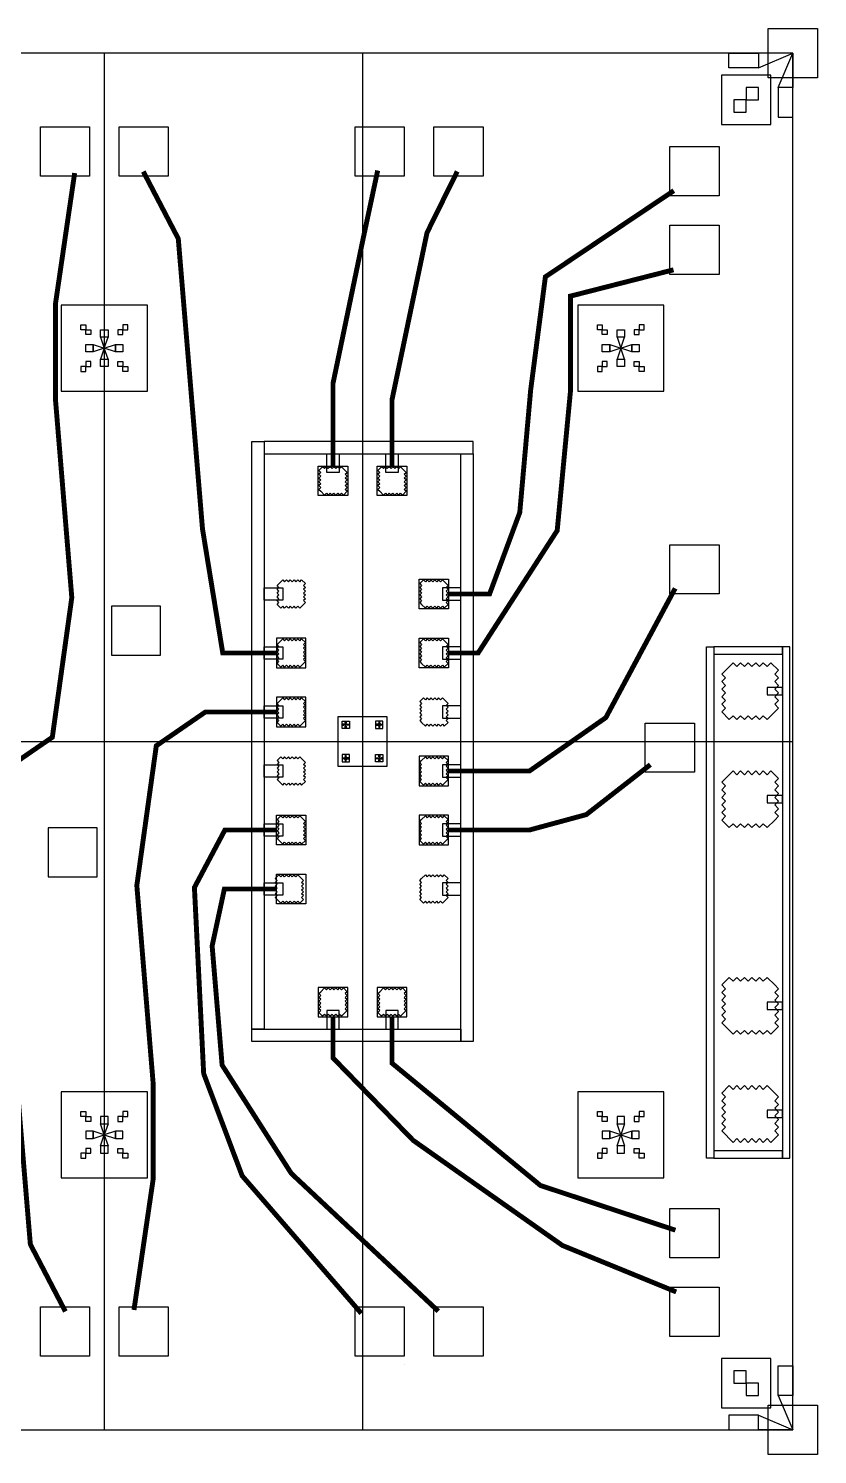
# Model space of a CAD drawing. Header units: inches. Extents: x -50 to 2850, y -50 to 2850.
# Drawn here: x 1246 to 2850, y -50 to 2850 of the extents above; entities that cross this region are included whole.
import ezdxf

# ---------------------------------------------------------------- set-up
doc = ezdxf.new("R2010")
doc.units = ezdxf.units.IN
doc.header["$MEASUREMENT"] = 0
for name, color, linetype in [('etch', 1, 'Continuous'), ('etch_align', 4, 'Continuous'), ('ohmic_contacts', 30, 'Continuous'), ('ohmic_pads', 4, 'Continuous'), ('rotation_align', 7, 'Continuous'), ('write_fields', 7, 'Continuous')]:
    doc.layers.add(name, color=color, linetype=linetype)

msp = doc.modelspace()

# ---------------------------------------------------------------- linework, layer by layer
at = {"layer": 'etch'}
for points in [[(1725, 815), (1700, 815), (1700, 2010), (1725, 2010)], [(1725, 1985), (2150, 1985), (2150, 2010), (1725, 2010)], [(1877.5, 1985), (1877.5, 1947.3), (1852.5, 1947.3), (1852.5, 1985)], [(1997.5, 1985), (1997.5, 1947.3), (1972.5, 1947.3), (1972.5, 1985)], [(2125, 1985), (2150, 1985), (2150, 790), (2125, 790)], [(1762.7, 1687.5), (1725, 1687.5), (1725, 1712.5), (1762.7, 1712.5)], [(2087.3, 1687.5), (2125, 1687.5), (2125, 1712.5), (2087.3, 1712.5)], [(1414.4, 1575.4), (1514.4, 1575.4), (1514.4, 1675.4), (1414.4, 1675.4)], [(1762.7, 1567.5), (1725, 1567.5), (1725, 1592.5), (1762.7, 1592.5)], [(2087.3, 1567.5), (2125, 1567.5), (2125, 1592.5), (2087.3, 1592.5)], [(2639.3, 552.5), (2624.3, 552.5), (2624.3, 1592.6), (2639.3, 1592.6)], [(2779, 1577.6), (2779, 1592.6), (2639.3, 1592.6), (2639.3, 1577.6)], [(2779, 552.5), (2794, 552.5), (2794, 1592.6), (2779, 1592.6)], [(2747.6, 1495), (2779, 1495), (2779, 1510), (2747.6, 1510)], [(1762.7, 1447.5), (1725, 1447.5), (1725, 1472.5), (1762.7, 1472.5)], [(2087.3, 1447.5), (2125, 1447.5), (2125, 1472.5), (2087.3, 1472.5)], [(1762.7, 1327.5), (1725, 1327.5), (1725, 1352.5), (1762.7, 1352.5)], [(2087.3, 1327.5), (2125, 1327.5), (2125, 1352.5), (2087.3, 1352.5)], [(2747.6, 1275), (2779, 1275), (2779, 1290), (2747.6, 1290)], [(1385.6, 1224.6), (1285.6, 1224.6), (1285.6, 1124.6), (1385.6, 1124.6)], [(1762.7, 1207.5), (1725, 1207.5), (1725, 1232.5), (1762.7, 1232.5)], [(2087.3, 1207.5), (2125, 1207.5), (2125, 1232.5), (2087.3, 1232.5)], [(1762.7, 1087.5), (1725, 1087.5), (1725, 1112.5), (1762.7, 1112.5)], [(2087.3, 1087.5), (2125, 1087.5), (2125, 1112.5), (2087.3, 1112.5)], [(2747.6, 855), (2779, 855), (2779, 870), (2747.6, 870)], [(1877.5, 815), (1877.5, 852.7), (1852.5, 852.7), (1852.5, 815)], [(1997.5, 815), (1997.5, 852.7), (1972.5, 852.7), (1972.5, 815)], [(2125, 790), (1700, 790), (1700, 815), (2125, 815)], [(2747.6, 635), (2779, 635), (2779, 650), (2747.6, 650)], [(2779, 552.5), (2779, 567.5), (2639.3, 567.5), (2639.3, 552.5)]]:
    msp.add_lwpolyline(points, close=True, dxfattribs=at)
at = {"layer": 'etch_align'}
for points in [[(2750, 2850), (2850, 2850), (2850, 2750), (2750, 2750)], [(2750, 50), (2850, 50), (2850, -50), (2750, -50)]]:
    msp.add_lwpolyline(points, close=True, dxfattribs=at)
at = {"layer": 'ohmic_contacts'}
for points in [[(2730, 2770), (2670, 2770), (2670, 2800), (2730, 2800)], [(2730, 2770), (2800, 2800), (2730, 2800)], [(2770, 2730), (2800, 2800), (2800, 2730)], [(2730, 2730), (2705, 2730), (2705, 2705), (2730, 2705)], [(2800, 2730), (2770, 2730), (2770, 2670), (2800, 2670)], [(2705, 2705), (2680, 2705), (2680, 2680), (2705, 2680)], [(1352.5, 2247.5), (1362.5, 2247.5), (1362.5, 2237.5), (1352.5, 2237.5)], [(1362.5, 2237.5), (1372.5, 2237.5), (1372.5, 2227.5), (1362.5, 2227.5)], [(1392.5, 2237.5), (1407.5, 2237.5), (1407.5, 2222.5), (1392.5, 2222.5)], [(1437.5, 2237.5), (1427.5, 2237.5), (1427.5, 2227.5), (1437.5, 2227.5)], [(1447.5, 2247.5), (1437.5, 2247.5), (1437.5, 2237.5), (1447.5, 2237.5)], [(2402.5, 2247.5), (2412.5, 2247.5), (2412.5, 2237.5), (2402.5, 2237.5)], [(2412.5, 2237.5), (2422.5, 2237.5), (2422.5, 2227.5), (2412.5, 2227.5)], [(2442.5, 2237.5), (2457.5, 2237.5), (2457.5, 2222.5), (2442.5, 2222.5)], [(2487.5, 2237.5), (2477.5, 2237.5), (2477.5, 2227.5), (2487.5, 2227.5)], [(2497.5, 2247.5), (2487.5, 2247.5), (2487.5, 2237.5), (2497.5, 2237.5)], [(1362.5, 2207.5), (1377.5, 2207.5), (1377.5, 2192.5), (1362.5, 2192.5)], [(1377.5, 2207.5), (1400, 2200), (1377.5, 2192.5)], [(1392.5, 2222.5), (1400, 2200), (1407.5, 2222.5)], [(1400, 2200), (1422.5, 2207.5), (1422.5, 2192.5)], [(1422.5, 2207.5), (1437.5, 2207.5), (1437.5, 2192.5), (1422.5, 2192.5)], [(2412.5, 2207.5), (2427.5, 2207.5), (2427.5, 2192.5), (2412.5, 2192.5)], [(2427.5, 2207.5), (2450, 2200), (2427.5, 2192.5)], [(2442.5, 2222.5), (2450, 2200), (2457.5, 2222.5)], [(2450, 2200), (2472.5, 2207.5), (2472.5, 2192.5)], [(2472.5, 2207.5), (2487.5, 2207.5), (2487.5, 2192.5), (2472.5, 2192.5)], [(1400, 2200), (1392.5, 2177.5), (1407.5, 2177.5)], [(1392.5, 2177.5), (1407.5, 2177.5), (1407.5, 2162.5), (1392.5, 2162.5)], [(2450, 2200), (2442.5, 2177.5), (2457.5, 2177.5)], [(2442.5, 2177.5), (2457.5, 2177.5), (2457.5, 2162.5), (2442.5, 2162.5)], [(1352.5, 2152.5), (1362.5, 2152.5), (1362.5, 2162.5), (1352.5, 2162.5)], [(1362.5, 2162.5), (1372.5, 2162.5), (1372.5, 2172.5), (1362.5, 2172.5)], [(1437.5, 2162.5), (1427.5, 2162.5), (1427.5, 2172.5), (1437.5, 2172.5)], [(1447.5, 2152.5), (1437.5, 2152.5), (1437.5, 2162.5), (1447.5, 2162.5)], [(2402.5, 2152.5), (2412.5, 2152.5), (2412.5, 2162.5), (2402.5, 2162.5)], [(2412.5, 2162.5), (2422.5, 2162.5), (2422.5, 2172.5), (2412.5, 2172.5)], [(2487.5, 2162.5), (2477.5, 2162.5), (2477.5, 2172.5), (2487.5, 2172.5)], [(2497.5, 2152.5), (2487.5, 2152.5), (2487.5, 2162.5), (2497.5, 2162.5)], [(1882.3, 1958.8), (1878.5, 1955), (1874.6, 1958.8), (1870.8, 1955), (1866.9, 1958.8), (1863.1, 1955), (1859.2, 1958.8), (1855.4, 1955), (1851.5, 1958.8), (1847.7, 1955), (1843.8, 1958.8), (1836.2, 1951.2), (1840, 1947.3), (1836.2, 1943.5), (1840, 1939.6), (1836.2, 1935.8), (1840, 1931.9), (1836.2, 1928.1), (1840, 1924.2), (1836.2, 1920.4), (1840, 1916.5), (1836.2, 1912.7), (1840, 1908.8), (1847.7, 1901.2), (1851.5, 1905), (1855.4, 1901.2), (1859.2, 1905), (1863.1, 1901.2), (1866.9, 1905), (1870.8, 1901.2), (1874.6, 1905), (1878.5, 1901.2), (1882.3, 1905), (1886.2, 1901.2), (1893.8, 1908.8), (1890, 1912.7), (1893.8, 1916.5), (1890, 1920.4), (1893.8, 1924.2), (1890, 1928.1), (1893.8, 1931.9), (1890, 1935.8), (1893.8, 1939.6), (1890, 1943.5), (1893.8, 1947.3)], [(2002.3, 1958.8), (1998.5, 1955), (1994.6, 1958.8), (1990.8, 1955), (1986.9, 1958.8), (1983.1, 1955), (1979.2, 1958.8), (1975.4, 1955), (1971.5, 1958.8), (1967.7, 1955), (1963.8, 1958.8), (1956.2, 1951.2), (1960, 1947.3), (1956.2, 1943.5), (1960, 1939.6), (1956.2, 1935.8), (1960, 1931.9), (1956.2, 1928.1), (1960, 1924.2), (1956.2, 1920.4), (1960, 1916.5), (1956.2, 1912.7), (1960, 1908.8), (1967.7, 1901.2), (1971.5, 1905), (1975.4, 1901.2), (1979.2, 1905), (1983.1, 1901.2), (1986.9, 1905), (1990.8, 1901.2), (1994.6, 1905), (1998.5, 1901.2), (2002.3, 1905), (2006.2, 1901.2), (2013.8, 1908.8), (2010, 1912.7), (2013.8, 1916.5), (2010, 1920.4), (2013.8, 1924.2), (2010, 1928.1), (2013.8, 1931.9), (2010, 1935.8), (2013.8, 1939.6), (2010, 1943.5), (2013.8, 1947.3)], [(1762.7, 1728.8), (1766.5, 1725), (1770.4, 1728.8), (1774.2, 1725), (1778.1, 1728.8), (1781.9, 1725), (1785.8, 1728.8), (1789.6, 1725), (1793.5, 1728.8), (1797.3, 1725), (1801.2, 1728.8), (1808.8, 1721.2), (1805, 1717.3), (1808.8, 1713.5), (1805, 1709.6), (1808.8, 1705.8), (1805, 1701.9), (1808.8, 1698.1), (1805, 1694.2), (1808.8, 1690.4), (1805, 1686.5), (1808.8, 1682.7), (1805, 1678.8), (1797.3, 1671.2), (1793.5, 1675), (1789.6, 1671.2), (1785.8, 1675), (1781.9, 1671.2), (1778.1, 1675), (1774.2, 1671.2), (1770.4, 1675), (1766.5, 1671.2), (1762.7, 1675), (1758.8, 1671.2), (1751.2, 1678.8), (1755, 1682.7), (1751.2, 1686.5), (1755, 1690.4), (1751.2, 1694.2), (1755, 1698.1), (1751.2, 1701.9), (1755, 1705.8), (1751.2, 1709.6), (1755, 1713.5), (1751.2, 1717.3)], [(2087.3, 1728.8), (2083.5, 1725), (2079.6, 1728.8), (2075.8, 1725), (2071.9, 1728.8), (2068.1, 1725), (2064.2, 1728.8), (2060.4, 1725), (2056.5, 1728.8), (2052.7, 1725), (2048.8, 1728.8), (2041.2, 1721.2), (2045, 1717.3), (2041.2, 1713.5), (2045, 1709.6), (2041.2, 1705.8), (2045, 1701.9), (2041.2, 1698.1), (2045, 1694.2), (2041.2, 1690.4), (2045, 1686.5), (2041.2, 1682.7), (2045, 1678.8), (2052.7, 1671.2), (2056.5, 1675), (2060.4, 1671.2), (2064.2, 1675), (2068.1, 1671.2), (2071.9, 1675), (2075.8, 1671.2), (2079.6, 1675), (2083.5, 1671.2), (2087.3, 1675), (2091.2, 1671.2), (2098.8, 1678.8), (2095, 1682.7), (2098.8, 1686.5), (2095, 1690.4), (2098.8, 1694.2), (2095, 1698.1), (2098.8, 1701.9), (2095, 1705.8), (2098.8, 1709.6), (2095, 1713.5), (2098.8, 1717.3)], [(1762.7, 1608.8), (1766.5, 1605), (1770.4, 1608.8), (1774.2, 1605), (1778.1, 1608.8), (1781.9, 1605), (1785.8, 1608.8), (1789.6, 1605), (1793.5, 1608.8), (1797.3, 1605), (1801.2, 1608.8), (1808.8, 1601.2), (1805, 1597.3), (1808.8, 1593.5), (1805, 1589.6), (1808.8, 1585.8), (1805, 1581.9), (1808.8, 1578.1), (1805, 1574.2), (1808.8, 1570.4), (1805, 1566.5), (1808.8, 1562.7), (1805, 1558.8), (1797.3, 1551.2), (1793.5, 1555), (1789.6, 1551.2), (1785.8, 1555), (1781.9, 1551.2), (1778.1, 1555), (1774.2, 1551.2), (1770.4, 1555), (1766.5, 1551.2), (1762.7, 1555), (1758.8, 1551.2), (1751.2, 1558.8), (1755, 1562.7), (1751.2, 1566.5), (1755, 1570.4), (1751.2, 1574.2), (1755, 1578.1), (1751.2, 1581.9), (1755, 1585.8), (1751.2, 1589.6), (1755, 1593.5), (1751.2, 1597.3)], [(2087.3, 1608.8), (2083.5, 1605), (2079.6, 1608.8), (2075.8, 1605), (2071.9, 1608.8), (2068.1, 1605), (2064.2, 1608.8), (2060.4, 1605), (2056.5, 1608.8), (2052.7, 1605), (2048.8, 1608.8), (2041.2, 1601.2), (2045, 1597.3), (2041.2, 1593.5), (2045, 1589.6), (2041.2, 1585.8), (2045, 1581.9), (2041.2, 1578.1), (2045, 1574.2), (2041.2, 1570.4), (2045, 1566.5), (2041.2, 1562.7), (2045, 1558.8), (2052.7, 1551.2), (2056.5, 1555), (2060.4, 1551.2), (2064.2, 1555), (2068.1, 1551.2), (2071.9, 1555), (2075.8, 1551.2), (2079.6, 1555), (2083.5, 1551.2), (2087.3, 1555), (2091.2, 1551.2), (2098.8, 1558.8), (2095, 1562.7), (2098.8, 1566.5), (2095, 1570.4), (2098.8, 1574.2), (2095, 1578.1), (2098.8, 1581.9), (2095, 1585.8), (2098.8, 1589.6), (2095, 1593.5), (2098.8, 1597.3)], [(2678.4, 1560.2), (2686.1, 1552.5), (2693.8, 1560.2), (2701.5, 1552.5), (2709.2, 1560.2), (2716.8, 1552.5), (2724.5, 1560.2), (2732.2, 1552.5), (2739.9, 1560.2), (2747.6, 1552.5), (2755.3, 1560.2), (2770.7, 1544.8), (2763, 1537.1), (2770.7, 1529.5), (2763, 1521.8), (2770.7, 1514.1), (2763, 1506.4), (2770.7, 1498.7), (2763, 1491), (2770.7, 1483.3), (2763, 1475.6), (2770.7, 1467.9), (2763, 1460.2), (2747.6, 1444.8), (2739.9, 1452.5), (2732.2, 1444.8), (2724.5, 1452.5), (2716.8, 1444.8), (2709.2, 1452.5), (2701.5, 1444.8), (2693.8, 1452.5), (2686.1, 1444.8), (2678.4, 1452.5), (2670.7, 1444.8), (2655.3, 1460.2), (2663, 1467.9), (2655.3, 1475.6), (2663, 1483.3), (2655.3, 1491), (2663, 1498.7), (2655.3, 1506.4), (2663, 1514.1), (2655.3, 1521.8), (2663, 1529.5), (2655.3, 1537.1)], [(1762.7, 1488.8), (1766.5, 1485), (1770.4, 1488.8), (1774.2, 1485), (1778.1, 1488.8), (1781.9, 1485), (1785.8, 1488.8), (1789.6, 1485), (1793.5, 1488.8), (1797.3, 1485), (1801.2, 1488.8), (1808.8, 1481.2), (1805, 1477.3), (1808.8, 1473.5), (1805, 1469.6), (1808.8, 1465.8), (1805, 1461.9), (1808.8, 1458.1), (1805, 1454.2), (1808.8, 1450.4), (1805, 1446.5), (1808.8, 1442.7), (1805, 1438.8), (1797.3, 1431.2), (1793.5, 1435), (1789.6, 1431.2), (1785.8, 1435), (1781.9, 1431.2), (1778.1, 1435), (1774.2, 1431.2), (1770.4, 1435), (1766.5, 1431.2), (1762.7, 1435), (1758.8, 1431.2), (1751.2, 1438.8), (1755, 1442.7), (1751.2, 1446.5), (1755, 1450.4), (1751.2, 1454.2), (1755, 1458.1), (1751.2, 1461.9), (1755, 1465.8), (1751.2, 1469.6), (1755, 1473.5), (1751.2, 1477.3)], [(2087.3, 1488.8), (2083.5, 1485), (2079.6, 1488.8), (2075.8, 1485), (2071.9, 1488.8), (2068.1, 1485), (2064.2, 1488.8), (2060.4, 1485), (2056.5, 1488.8), (2052.7, 1485), (2048.8, 1488.8), (2041.2, 1481.2), (2045, 1477.3), (2041.2, 1473.5), (2045, 1469.6), (2041.2, 1465.8), (2045, 1461.9), (2041.2, 1458.1), (2045, 1454.2), (2041.2, 1450.4), (2045, 1446.5), (2041.2, 1442.7), (2045, 1438.8), (2052.7, 1431.2), (2056.5, 1435), (2060.4, 1431.2), (2064.2, 1435), (2068.1, 1431.2), (2071.9, 1435), (2075.8, 1431.2), (2079.6, 1435), (2083.5, 1431.2), (2087.3, 1435), (2091.2, 1431.2), (2098.8, 1438.8), (2095, 1442.7), (2098.8, 1446.5), (2095, 1450.4), (2098.8, 1454.2), (2095, 1458.1), (2098.8, 1461.9), (2095, 1465.8), (2098.8, 1469.6), (2095, 1473.5), (2098.8, 1477.3)], [(1888, 1435), (1885, 1435), (1885, 1433), (1888, 1433)], [(1888, 1435), (1891, 1434), (1888, 1433)], [(1890, 1440), (1892, 1440), (1892, 1437), (1890, 1437)], [(1890, 1437), (1891, 1434), (1892, 1437)], [(1891, 1434), (1890, 1431), (1892, 1431)], [(1890, 1431), (1892, 1431), (1892, 1428), (1890, 1428)], [(1891, 1434), (1894, 1435), (1894, 1433)], [(1894, 1435), (1897, 1435), (1897, 1433), (1894, 1433)], [(1956, 1435), (1953, 1435), (1953, 1433), (1956, 1433)], [(1959, 1434), (1956, 1435), (1956, 1433)], [(1960, 1440), (1958, 1440), (1958, 1437), (1960, 1437)], [(1960, 1437), (1959, 1434), (1958, 1437)], [(1959, 1434), (1960, 1431), (1958, 1431)], [(1960, 1431), (1958, 1431), (1958, 1428), (1960, 1428)], [(1962, 1435), (1959, 1434), (1962, 1433)], [(1962, 1435), (1965, 1435), (1965, 1433), (1962, 1433)], [(1762.7, 1311.2), (1766.5, 1315), (1770.4, 1311.2), (1774.2, 1315), (1778.1, 1311.2), (1781.9, 1315), (1785.8, 1311.2), (1789.6, 1315), (1793.5, 1311.2), (1797.3, 1315), (1801.2, 1311.2), (1808.8, 1318.8), (1805, 1322.7), (1808.8, 1326.5), (1805, 1330.4), (1808.8, 1334.2), (1805, 1338.1), (1808.8, 1341.9), (1805, 1345.8), (1808.8, 1349.6), (1805, 1353.5), (1808.8, 1357.3), (1805, 1361.2), (1797.3, 1368.8), (1793.5, 1365), (1789.6, 1368.8), (1785.8, 1365), (1781.9, 1368.8), (1778.1, 1365), (1774.2, 1368.8), (1770.4, 1365), (1766.5, 1368.8), (1762.7, 1365), (1758.8, 1368.8), (1751.2, 1361.2), (1755, 1357.3), (1751.2, 1353.5), (1755, 1349.6), (1751.2, 1345.8), (1755, 1341.9), (1751.2, 1338.1), (1755, 1334.2), (1751.2, 1330.4), (1755, 1326.5), (1751.2, 1322.7)], [(1888, 1365), (1885, 1365), (1885, 1367), (1888, 1367)], [(1888, 1365), (1891, 1366), (1888, 1367)], [(1890, 1369), (1892, 1369), (1892, 1372), (1890, 1372)], [(1891, 1366), (1890, 1369), (1892, 1369)], [(1890, 1363), (1891, 1366), (1892, 1363)], [(1890, 1360), (1892, 1360), (1892, 1363), (1890, 1363)], [(1891, 1366), (1894, 1365), (1894, 1367)], [(1894, 1365), (1897, 1365), (1897, 1367), (1894, 1367)], [(1956, 1365), (1953, 1365), (1953, 1367), (1956, 1367)], [(1959, 1366), (1956, 1365), (1956, 1367)], [(1960, 1369), (1958, 1369), (1958, 1372), (1960, 1372)], [(1959, 1366), (1960, 1369), (1958, 1369)], [(1960, 1363), (1959, 1366), (1958, 1363)], [(1960, 1360), (1958, 1360), (1958, 1363), (1960, 1363)], [(1962, 1365), (1959, 1366), (1962, 1367)], [(1962, 1365), (1965, 1365), (1965, 1367), (1962, 1367)], [(2087.3, 1311.2), (2083.5, 1315), (2079.6, 1311.2), (2075.8, 1315), (2071.9, 1311.2), (2068.1, 1315), (2064.2, 1311.2), (2060.4, 1315), (2056.5, 1311.2), (2052.7, 1315), (2048.8, 1311.2), (2041.2, 1318.8), (2045, 1322.7), (2041.2, 1326.5), (2045, 1330.4), (2041.2, 1334.2), (2045, 1338.1), (2041.2, 1341.9), (2045, 1345.8), (2041.2, 1349.6), (2045, 1353.5), (2041.2, 1357.3), (2045, 1361.2), (2052.7, 1368.8), (2056.5, 1365), (2060.4, 1368.8), (2064.2, 1365), (2068.1, 1368.8), (2071.9, 1365), (2075.8, 1368.8), (2079.6, 1365), (2083.5, 1368.8), (2087.3, 1365), (2091.2, 1368.8), (2098.8, 1361.2), (2095, 1357.3), (2098.8, 1353.5), (2095, 1349.6), (2098.8, 1345.8), (2095, 1341.9), (2098.8, 1338.1), (2095, 1334.2), (2098.8, 1330.4), (2095, 1326.5), (2098.8, 1322.7)], [(2678.4, 1340.2), (2686.1, 1332.5), (2693.8, 1340.2), (2701.5, 1332.5), (2709.2, 1340.2), (2716.8, 1332.5), (2724.5, 1340.2), (2732.2, 1332.5), (2739.9, 1340.2), (2747.6, 1332.5), (2755.3, 1340.2), (2770.7, 1324.8), (2763, 1317.1), (2770.7, 1309.5), (2763, 1301.8), (2770.7, 1294.1), (2763, 1286.4), (2770.7, 1278.7), (2763, 1271), (2770.7, 1263.3), (2763, 1255.6), (2770.7, 1247.9), (2763, 1240.2), (2747.6, 1224.8), (2739.9, 1232.5), (2732.2, 1224.8), (2724.5, 1232.5), (2716.8, 1224.8), (2709.2, 1232.5), (2701.5, 1224.8), (2693.8, 1232.5), (2686.1, 1224.8), (2678.4, 1232.5), (2670.7, 1224.8), (2655.3, 1240.2), (2663, 1247.9), (2655.3, 1255.6), (2663, 1263.3), (2655.3, 1271), (2663, 1278.7), (2655.3, 1286.4), (2663, 1294.1), (2655.3, 1301.8), (2663, 1309.5), (2655.3, 1317.1)], [(1762.7, 1191.2), (1766.5, 1195), (1770.4, 1191.2), (1774.2, 1195), (1778.1, 1191.2), (1781.9, 1195), (1785.8, 1191.2), (1789.6, 1195), (1793.5, 1191.2), (1797.3, 1195), (1801.2, 1191.2), (1808.8, 1198.8), (1805, 1202.7), (1808.8, 1206.5), (1805, 1210.4), (1808.8, 1214.2), (1805, 1218.1), (1808.8, 1221.9), (1805, 1225.8), (1808.8, 1229.6), (1805, 1233.5), (1808.8, 1237.3), (1805, 1241.2), (1797.3, 1248.8), (1793.5, 1245), (1789.6, 1248.8), (1785.8, 1245), (1781.9, 1248.8), (1778.1, 1245), (1774.2, 1248.8), (1770.4, 1245), (1766.5, 1248.8), (1762.7, 1245), (1758.8, 1248.8), (1751.2, 1241.2), (1755, 1237.3), (1751.2, 1233.5), (1755, 1229.6), (1751.2, 1225.8), (1755, 1221.9), (1751.2, 1218.1), (1755, 1214.2), (1751.2, 1210.4), (1755, 1206.5), (1751.2, 1202.7)], [(2087.3, 1191.2), (2083.5, 1195), (2079.6, 1191.2), (2075.8, 1195), (2071.9, 1191.2), (2068.1, 1195), (2064.2, 1191.2), (2060.4, 1195), (2056.5, 1191.2), (2052.7, 1195), (2048.8, 1191.2), (2041.2, 1198.8), (2045, 1202.7), (2041.2, 1206.5), (2045, 1210.4), (2041.2, 1214.2), (2045, 1218.1), (2041.2, 1221.9), (2045, 1225.8), (2041.2, 1229.6), (2045, 1233.5), (2041.2, 1237.3), (2045, 1241.2), (2052.7, 1248.8), (2056.5, 1245), (2060.4, 1248.8), (2064.2, 1245), (2068.1, 1248.8), (2071.9, 1245), (2075.8, 1248.8), (2079.6, 1245), (2083.5, 1248.8), (2087.3, 1245), (2091.2, 1248.8), (2098.8, 1241.2), (2095, 1237.3), (2098.8, 1233.5), (2095, 1229.6), (2098.8, 1225.8), (2095, 1221.9), (2098.8, 1218.1), (2095, 1214.2), (2098.8, 1210.4), (2095, 1206.5), (2098.8, 1202.7)], [(1758.8, 1071.2), (1762.7, 1075), (1766.5, 1071.2), (1770.4, 1075), (1774.2, 1071.2), (1778.1, 1075), (1781.9, 1071.2), (1785.8, 1075), (1789.6, 1071.2), (1793.5, 1075), (1797.3, 1071.2), (1805, 1078.8), (1801.2, 1082.7), (1805, 1086.5), (1801.2, 1090.4), (1805, 1094.2), (1801.2, 1098.1), (1805, 1101.9), (1801.2, 1105.8), (1805, 1109.6), (1801.2, 1113.5), (1805, 1117.3), (1801.2, 1121.2), (1793.5, 1128.8), (1789.6, 1125), (1785.8, 1128.8), (1781.9, 1125), (1778.1, 1128.8), (1774.2, 1125), (1770.4, 1128.8), (1766.5, 1125), (1762.7, 1128.8), (1758.8, 1125), (1755, 1128.8), (1747.3, 1121.2), (1751.2, 1117.3), (1747.3, 1113.5), (1751.2, 1109.6), (1747.3, 1105.8), (1751.2, 1101.9), (1747.3, 1098.1), (1751.2, 1094.2), (1747.3, 1090.4), (1751.2, 1086.5), (1747.3, 1082.7)], [(2087.3, 1071.2), (2083.5, 1075), (2079.6, 1071.2), (2075.8, 1075), (2071.9, 1071.2), (2068.1, 1075), (2064.2, 1071.2), (2060.4, 1075), (2056.5, 1071.2), (2052.7, 1075), (2048.8, 1071.2), (2041.2, 1078.8), (2045, 1082.7), (2041.2, 1086.5), (2045, 1090.4), (2041.2, 1094.2), (2045, 1098.1), (2041.2, 1101.9), (2045, 1105.8), (2041.2, 1109.6), (2045, 1113.5), (2041.2, 1117.3), (2045, 1121.2), (2052.7, 1128.8), (2056.5, 1125), (2060.4, 1128.8), (2064.2, 1125), (2068.1, 1128.8), (2071.9, 1125), (2075.8, 1128.8), (2079.6, 1125), (2083.5, 1128.8), (2087.3, 1125), (2091.2, 1128.8), (2098.8, 1121.2), (2095, 1117.3), (2098.8, 1113.5), (2095, 1109.6), (2098.8, 1105.8), (2095, 1101.9), (2098.8, 1098.1), (2095, 1094.2), (2098.8, 1090.4), (2095, 1086.5), (2098.8, 1082.7)], [(2678.4, 804.8), (2686.1, 812.5), (2693.8, 804.8), (2701.5, 812.5), (2709.2, 804.8), (2716.8, 812.5), (2724.5, 804.8), (2732.2, 812.5), (2739.9, 804.8), (2747.6, 812.5), (2755.3, 804.8), (2770.7, 820.2), (2763, 827.9), (2770.7, 835.6), (2763, 843.3), (2770.7, 851), (2763, 858.7), (2770.7, 866.4), (2763, 874.1), (2770.7, 881.8), (2763, 889.5), (2770.7, 897.1), (2763, 904.8), (2747.6, 920.2), (2739.9, 912.5), (2732.2, 920.2), (2724.5, 912.5), (2716.8, 920.2), (2709.2, 912.5), (2701.5, 920.2), (2693.8, 912.5), (2686.1, 920.2), (2678.4, 912.5), (2670.7, 920.2), (2655.3, 904.8), (2663, 897.1), (2655.3, 889.5), (2663, 881.8), (2655.3, 874.1), (2663, 866.4), (2655.3, 858.7), (2663, 851), (2655.3, 843.3), (2663, 835.6), (2655.3, 827.9)], [(1882.3, 841.2), (1878.5, 845), (1874.6, 841.2), (1870.8, 845), (1866.9, 841.2), (1863.1, 845), (1859.2, 841.2), (1855.4, 845), (1851.5, 841.2), (1847.7, 845), (1843.8, 841.2), (1836.2, 848.8), (1840, 852.7), (1836.2, 856.5), (1840, 860.4), (1836.2, 864.2), (1840, 868.1), (1836.2, 871.9), (1840, 875.8), (1836.2, 879.6), (1840, 883.5), (1836.2, 887.3), (1840, 891.2), (1847.7, 898.8), (1851.5, 895), (1855.4, 898.8), (1859.2, 895), (1863.1, 898.8), (1866.9, 895), (1870.8, 898.8), (1874.6, 895), (1878.5, 898.8), (1882.3, 895), (1886.2, 898.8), (1893.8, 891.2), (1890, 887.3), (1893.8, 883.5), (1890, 879.6), (1893.8, 875.8), (1890, 871.9), (1893.8, 868.1), (1890, 864.2), (1893.8, 860.4), (1890, 856.5), (1893.8, 852.7)], [(2002.3, 841.2), (1998.5, 845), (1994.6, 841.2), (1990.8, 845), (1986.9, 841.2), (1983.1, 845), (1979.2, 841.2), (1975.4, 845), (1971.5, 841.2), (1967.7, 845), (1963.8, 841.2), (1956.2, 848.8), (1960, 852.7), (1956.2, 856.5), (1960, 860.4), (1956.2, 864.2), (1960, 868.1), (1956.2, 871.9), (1960, 875.8), (1956.2, 879.6), (1960, 883.5), (1956.2, 887.3), (1960, 891.2), (1967.7, 898.8), (1971.5, 895), (1975.4, 898.8), (1979.2, 895), (1983.1, 898.8), (1986.9, 895), (1990.8, 898.8), (1994.6, 895), (1998.5, 898.8), (2002.3, 895), (2006.2, 898.8), (2013.8, 891.2), (2010, 887.3), (2013.8, 883.5), (2010, 879.6), (2013.8, 875.8), (2010, 871.9), (2013.8, 868.1), (2010, 864.2), (2013.8, 860.4), (2010, 856.5), (2013.8, 852.7)], [(2678.4, 584.8), (2686.1, 592.5), (2693.8, 584.8), (2701.5, 592.5), (2709.2, 584.8), (2716.8, 592.5), (2724.5, 584.8), (2732.2, 592.5), (2739.9, 584.8), (2747.6, 592.5), (2755.3, 584.8), (2770.7, 600.2), (2763, 607.9), (2770.7, 615.6), (2763, 623.3), (2770.7, 631), (2763, 638.7), (2770.7, 646.4), (2763, 654.1), (2770.7, 661.8), (2763, 669.5), (2770.7, 677.1), (2763, 684.8), (2747.6, 700.2), (2739.9, 692.5), (2732.2, 700.2), (2724.5, 692.5), (2716.8, 700.2), (2709.2, 692.5), (2701.5, 700.2), (2693.8, 692.5), (2686.1, 700.2), (2678.4, 692.5), (2670.7, 700.2), (2655.3, 684.8), (2663, 677.1), (2655.3, 669.5), (2663, 661.8), (2655.3, 654.1), (2663, 646.4), (2655.3, 638.7), (2663, 631), (2655.3, 623.3), (2663, 615.6), (2655.3, 607.9)], [(1352.5, 647.5), (1362.5, 647.5), (1362.5, 637.5), (1352.5, 637.5)], [(1447.5, 647.5), (1437.5, 647.5), (1437.5, 637.5), (1447.5, 637.5)], [(2402.5, 647.5), (2412.5, 647.5), (2412.5, 637.5), (2402.5, 637.5)], [(2497.5, 647.5), (2487.5, 647.5), (2487.5, 637.5), (2497.5, 637.5)], [(1362.5, 637.5), (1372.5, 637.5), (1372.5, 627.5), (1362.5, 627.5)], [(1392.5, 622.5), (1407.5, 622.5), (1407.5, 637.5), (1392.5, 637.5)], [(1400, 600), (1392.5, 622.5), (1407.5, 622.5)], [(1437.5, 637.5), (1427.5, 637.5), (1427.5, 627.5), (1437.5, 627.5)], [(2412.5, 637.5), (2422.5, 637.5), (2422.5, 627.5), (2412.5, 627.5)], [(2442.5, 622.5), (2457.5, 622.5), (2457.5, 637.5), (2442.5, 637.5)], [(2450, 600), (2442.5, 622.5), (2457.5, 622.5)], [(2487.5, 637.5), (2477.5, 637.5), (2477.5, 627.5), (2487.5, 627.5)], [(1362.5, 592.5), (1377.5, 592.5), (1377.5, 607.5), (1362.5, 607.5)], [(1377.5, 592.5), (1400, 600), (1377.5, 607.5)], [(1392.5, 577.5), (1400, 600), (1407.5, 577.5)], [(1400, 600), (1422.5, 592.5), (1422.5, 607.5)], [(1422.5, 592.5), (1437.5, 592.5), (1437.5, 607.5), (1422.5, 607.5)], [(2412.5, 592.5), (2427.5, 592.5), (2427.5, 607.5), (2412.5, 607.5)], [(2427.5, 592.5), (2450, 600), (2427.5, 607.5)], [(2442.5, 577.5), (2450, 600), (2457.5, 577.5)], [(2450, 600), (2472.5, 592.5), (2472.5, 607.5)], [(2472.5, 592.5), (2487.5, 592.5), (2487.5, 607.5), (2472.5, 607.5)], [(1352.5, 552.5), (1362.5, 552.5), (1362.5, 562.5), (1352.5, 562.5)], [(1362.5, 562.5), (1372.5, 562.5), (1372.5, 572.5), (1362.5, 572.5)], [(1392.5, 562.5), (1407.5, 562.5), (1407.5, 577.5), (1392.5, 577.5)], [(1437.5, 562.5), (1427.5, 562.5), (1427.5, 572.5), (1437.5, 572.5)], [(1447.5, 552.5), (1437.5, 552.5), (1437.5, 562.5), (1447.5, 562.5)], [(2402.5, 552.5), (2412.5, 552.5), (2412.5, 562.5), (2402.5, 562.5)], [(2412.5, 562.5), (2422.5, 562.5), (2422.5, 572.5), (2412.5, 572.5)], [(2442.5, 562.5), (2457.5, 562.5), (2457.5, 577.5), (2442.5, 577.5)], [(2487.5, 562.5), (2477.5, 562.5), (2477.5, 572.5), (2487.5, 572.5)], [(2497.5, 552.5), (2487.5, 552.5), (2487.5, 562.5), (2497.5, 562.5)], [(2705, 95), (2705, 120), (2680, 120), (2680, 95)], [(2770, 70), (2770, 130), (2800, 130), (2800, 70)], [(2730, 70), (2730, 95), (2705, 95), (2705, 70)], [(2770, 70), (2800, 0), (2800, 70)], [(2730, 0), (2730, 30), (2670, 30), (2670, 0)], [(2730, 30), (2800, 0), (2730, 0)]]:
    msp.add_lwpolyline(points, close=True, dxfattribs=at)
at = {"layer": 'ohmic_pads'}
for points in [[(1370, 2650), (1370, 2550), (1270, 2550), (1270, 2650)], [(1430, 2550), (1430, 2650), (1530, 2650), (1530, 2550)], [(1910, 2550), (1910, 2650), (2010, 2650), (2010, 2550)], [(2070, 2550), (2070, 2650), (2170, 2650), (2170, 2550)], [(2550, 2510), (2550, 2610), (2650, 2610), (2650, 2510)], [(2650, 2350), (2550, 2350), (2550, 2450), (2650, 2450)], [(1835, 1960), (1895, 1960), (1895, 1900), (1835, 1900)], [(1955, 1960), (2015, 1960), (2015, 1900), (1955, 1900)], [(2650, 1700), (2550, 1700), (2550, 1800), (2650, 1800)], [(2040, 1730), (2100, 1730), (2100, 1670), (2040, 1670)], [(1810, 1610), (1750, 1610), (1750, 1550), (1810, 1550)], [(2040, 1610), (2100, 1610), (2100, 1550), (2040, 1550)], [(1810, 1490), (1750, 1490), (1750, 1430), (1810, 1430)], [(2600, 1337.5), (2500, 1337.5), (2500, 1437.5), (2600, 1437.5)], [(2040, 1310), (2100, 1310), (2100, 1370), (2040, 1370)], [(1810, 1190), (1750, 1190), (1750, 1250), (1810, 1250)], [(2040, 1190), (2100, 1190), (2100, 1250), (2040, 1250)], [(1810, 1070), (1750, 1070), (1750, 1130), (1810, 1130)], [(1835, 840), (1895, 840), (1895, 900), (1835, 900)], [(1955, 840), (2015, 840), (2015, 900), (1955, 900)], [(2650, 350), (2550, 350), (2550, 450), (2650, 450)], [(2550, 190), (2550, 290), (2650, 290), (2650, 190)], [(1370, 250), (1370, 150), (1270, 150), (1270, 250)], [(1430, 150), (1430, 250), (1530, 250), (1530, 150)], [(1910, 150), (1910, 250), (2010, 250), (2010, 150)], [(2070, 150), (2070, 250), (2170, 250), (2170, 150)]]:
    msp.add_lwpolyline(points, close=True, dxfattribs=at)
at = {"layer": 'ohmic_pads', "const_width": 10}
for points in [[(1050, 1340), (1194.5, 1340), (1294.3, 1408.7), (1333.9, 1692.7), (1300.6, 2096.5), (1300.6, 2289.5), (1339.7, 2556.1)], [(1750, 1580), (1640.8, 1580), (1599.6, 1832.5), (1550.4, 2422.6), (1479.2, 2559.2)], [(1865, 1960), (1865, 2128.4), (1927.6, 2429.1), (1955.8, 2561.2)], [(1985, 1960), (1985, 2095.4), (2056.1, 2434.7), (2117.6, 2559.3)], [(2100, 1700), (2183.3, 1700), (2244.7, 1865.8), (2266.9, 2115.2), (2296.8, 2345), (2557.9, 2520.2)], [(2100, 1580), (2160, 1580), (2320.8, 1829), (2347.8, 2112.6), (2347.8, 2305.8), (2557.3, 2359.3)], [(2100, 1340), (2264.4, 1340), (2419.7, 1448.6), (2560.7, 1711.4)], [(1750, 1460), (1605.5, 1460), (1505.7, 1391.3), (1466.1, 1107.3), (1499.4, 703.5), (1499.4, 510.5), (1460.3, 243.9)], [(2100, 1220), (2264.4, 1220), (2379.9, 1251.3), (2510.2, 1352.9)], [(1050, 1220), (1159.2, 1220), (1200.4, 967.5), (1249.6, 377.4), (1320.8, 240.8)], [(1750, 1220), (1645.2, 1220), (1583.2, 1103.1), (1602, 724.7), (1680.2, 516.8), (1922.5, 237)], [(1750, 1100), (1644.1, 1100), (1619.2, 984.2), (1639.5, 741.9), (1780.2, 521.5), (2079.1, 241.4)], [(1865, 840), (1865, 756.4), (2027.9, 588.9), (2331.4, 375.1), (2562.8, 280.6)], [(1985, 840), (1985, 745.7), (2286.7, 497.1), (2561.3, 406.1)]]:
    msp.add_lwpolyline(points, dxfattribs=at)
at = {"layer": 'rotation_align'}
for points in [[(2655, 2655), (2755, 2655), (2755, 2755), (2655, 2755)], [(2655, 45), (2755, 45), (2755, 145), (2655, 145)]]:
    msp.add_lwpolyline(points, close=True, dxfattribs=at)
at = {"layer": 'write_fields'}
for p, q in [((1400, 2800), (1400, 0)), ((1925, 2800), (1925, 0)), ((0, 1400), (2800, 1400)), ((2011.3, 133.7), (2011.3, 133.7))]:
    msp.add_line(p, q, dxfattribs=at)
for points in [[(2800, 2800), (0, 2800), (0, 0), (2800, 0)], [(1487.5, 2287.5), (1312.5, 2287.5), (1312.5, 2112.5), (1487.5, 2112.5)], [(2537.5, 2287.5), (2362.5, 2287.5), (2362.5, 2112.5), (2537.5, 2112.5)], [(1875, 1350), (1975, 1350), (1975, 1450), (1875, 1450)], [(1875, 1350), (1975, 1350), (1975, 1450), (1875, 1450)], [(1487.5, 687.5), (1312.5, 687.5), (1312.5, 512.5), (1487.5, 512.5)], [(2537.5, 687.5), (2362.5, 687.5), (2362.5, 512.5), (2537.5, 512.5)]]:
    msp.add_lwpolyline(points, close=True, dxfattribs=at)
for points in [[(1883.5, 1426.5), (1883.5, 1441.5), (1898.5, 1441.5), (1898.5, 1426.5), (1883.5, 1426.5)], [(1966.5, 1426.5), (1966.5, 1441.5), (1951.5, 1441.5), (1951.5, 1426.5), (1966.5, 1426.5)], [(1883.5, 1373.5), (1883.5, 1358.5), (1898.5, 1358.5), (1898.5, 1373.5), (1883.5, 1373.5)], [(1966.5, 1373.5), (1966.5, 1358.5), (1951.5, 1358.5), (1951.5, 1373.5), (1966.5, 1373.5)]]:
    msp.add_lwpolyline(points, dxfattribs=at)

doc.saveas('drawing.dxf')
